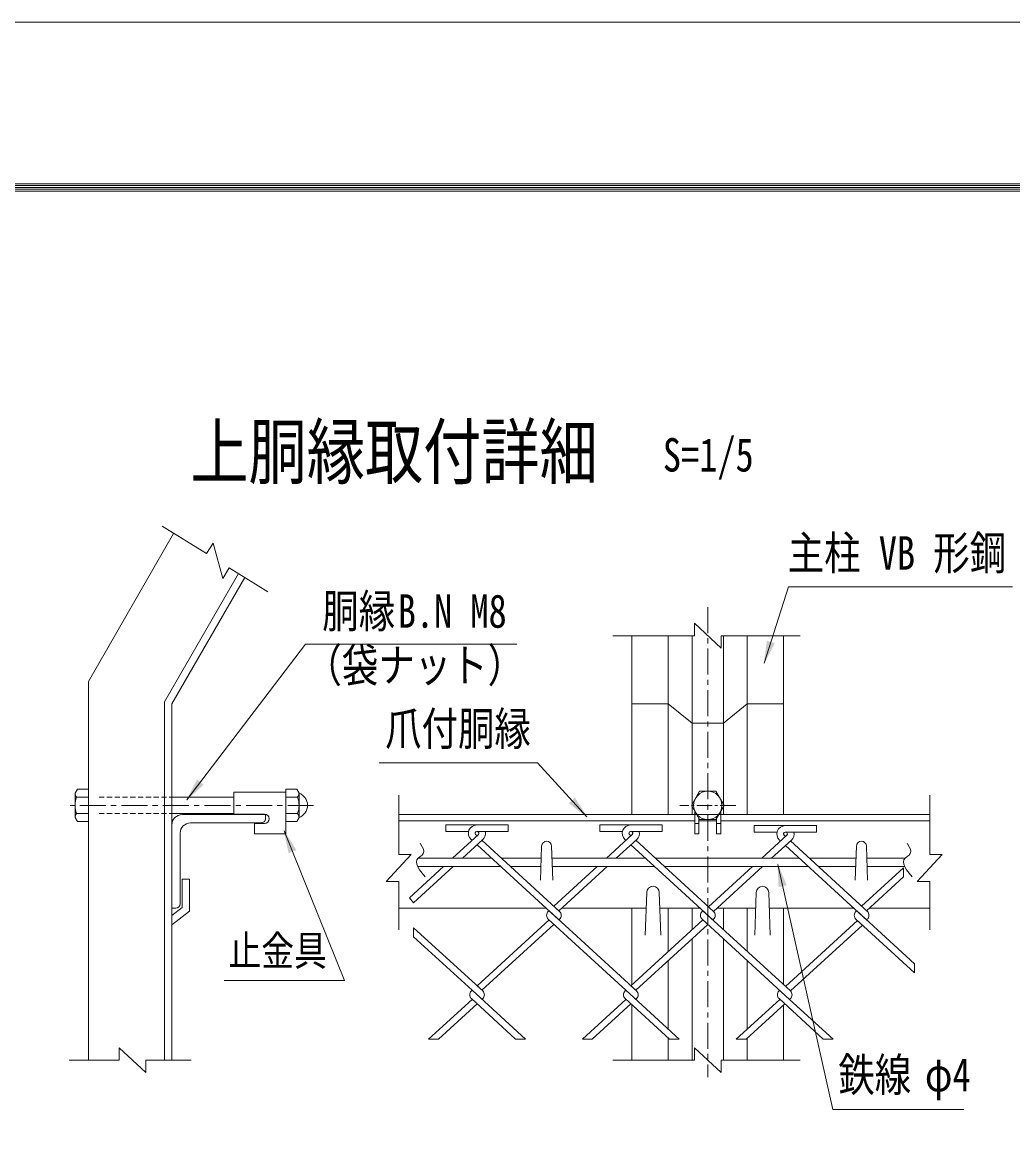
# Model space of a CAD drawing. Units: millimetres, scale not verified, with parts at other scales. Extents: x -4455 to 4455, y -3150 to 3150.
# Drawn here: x 1577 to 3007, y 1556 to 3150 of the extents above; entities that cross this region are included whole.
import ezdxf
from ezdxf.enums import TextEntityAlignment as Align

# ---------------------------------------------------------------- set-up
doc = ezdxf.new("R2010")
doc.units = ezdxf.units.MM
doc.header["$LTSCALE"] = 30
for name, pattern in [('USER1', [2, 1.25, -0.25, 0.25, -0.25]), ('USER4', [1.125, 0.75, -0.125, 0.125, -0.125]), ('USER5', [0.375, 0.25, -0.125])]:
    doc.linetypes.add(name, pattern=pattern)
for name, color, linetype, lineweight in [('0-0_D-STR-TXT', 3, 'Continuous', 13), ('0-1_D-STR2', 2, 'Continuous', 13), ('0-2_D-STR1', 1, 'Continuous', 18), ('0-3_D-STR-DIM', 4, 'Continuous', 13), ('0-4_D-BMK', 2, 'USER4', 13), ('0-6_D-STR3', 3, 'Continuous', 13), ('0-C_7詳細', 3, 'Continuous', 18), ('1-1_D-TTL', 7, 'Continuous', 9)]:
    doc.layers.add(name, color=color, linetype=linetype, lineweight=lineweight)
doc.layers.add('0-8_D-TTL-TXT', color=7, linetype='Continuous')
doc.styles.add('ＭＳ ゴシック', font='')
doc.styles.get('ＭＳ ゴシック').set_extended_font_data('MS Gothic')

msp = doc.modelspace()

# ---------------------------------------------------------------- linework, layer by layer
at = {"layer": '0-0_D-STR-TXT'}
for points in [[(3006.5, 2335.09), (2683.31, 2335.09), (2647.79, 2224.89)], [(2290.99, 2252.65), (1986.19, 2252.65), (1814.74, 2027.75)], [(2935.93, 1581.15), (2746.85, 1581.15), (2667.64, 1934.63)]]:
    msp.add_lwpolyline(points, dxfattribs=at)
at = {"layer": '0-0_D-STR-TXT', "color": 7, "lineweight": 9}
for points in [[(2092.29, 2081.2), (2321.05, 2081.2), (2392.18, 2003.19)], [(1868.69, 1767.11), (2042.26, 1767.11), (1955.23, 1982.94)]]:
    msp.add_lwpolyline(points, dxfattribs=at)
at = {"layer": '0-0_D-STR-TXT'}
for points in [[(2647.08, 2222.7), (2651.97, 2257.37), (2663.37, 2253.7)], [(1813.34, 2025.92), (1829.49, 2056.99), (1839.02, 2049.73)], [(2667.13, 1936.88), (2680.52, 1904.52), (2668.83, 1901.9)]]:
    msp.add_solid(points, dxfattribs=at)
at = {"layer": '0-0_D-STR-TXT', "color": 7}
for points in [[(2393.73, 2001.49), (2366.05, 2022.95), (2374.91, 2031.02)], [(1954.37, 1985.07), (1972.83, 1955.32), (1961.72, 1950.83)]]:
    msp.add_solid(points, dxfattribs=at)
at = {"layer": '0-1_D-STR2', "color": 7, "lineweight": 9}
for p, q in [((2147.85, 1931.55), (2267.8, 1931.55)), ((2148.39, 1943.55), (2254.71, 1943.55)), ((2268.92, 1943.55), (2326.19, 1943.55)), ((2282.01, 1931.55), (2325.75, 1931.55)), ((2341.86, 1943.55), (2476.73, 1943.55)), ((2342.3, 1931.55), (2489.83, 1931.55)), ((2490.94, 1943.55), (2698.76, 1943.55)), ((2504.04, 1931.55), (2711.86, 1931.55)), ((2712.97, 1943.55), (2780.49, 1943.55)), ((2726.07, 1931.55), (2780.06, 1931.55)), ((2796.17, 1943.55), (2851.22, 1943.55)), ((2796.6, 1931.55), (2850.69, 1931.55))]:
    msp.add_line(p, q, dxfattribs=at)
at = {"layer": '0-2_D-STR1'}
for p, q in [((1795.71, 2412), (1672.64, 2198.84)), ((1889.43, 2354.34), (1782.64, 2169.37)), ((1898.38, 2348.84), (1793.14, 2166.55)), ((2457.11, 2264.75), (2457.11, 2006.55)), ((2509.61, 2264.75), (2509.61, 2006.55)), ((2544.11, 2264.75), (2544.11, 2006.55)), ((2589.11, 2264.75), (2589.11, 2006.55)), ((2623.61, 2264.75), (2623.61, 2006.55)), ((2676.11, 2264.75), (2676.11, 2006.55)), ((1672.64, 2198.84), (1672.64, 1652.12)), ((1782.64, 2169.37), (1782.64, 1652.12)), ((1793.14, 2166.55), (1793.14, 1652.12)), ((1808.14, 2006.55), (1928.14, 2006.55)), ((1820.14, 1994.55), (1922.14, 1994.55)), ((1928.14, 2006.55), (1928.14, 2000.55)), ((2120.53, 2006.55), (2547.86, 2006.55)), ((2120.53, 1997.55), (2547.86, 1997.55)), ((2701.61, 2006.55), (2431.61, 2006.55)), ((2553.86, 1997.55), (2579.36, 1997.55)), ((2585.36, 2006.55), (2886.94, 2006.55)), ((2585.36, 1997.55), (2886.94, 1997.55)), ((1793.14, 1871.55), (1793.14, 1991.55)), ((1805.14, 1877.55), (1805.14, 1979.55)), ((1807.97, 1913.36), (1807.97, 1872.36)), ((1818.47, 1913.36), (1807.97, 1913.36)), ((1818.47, 1913.36), (1818.47, 1867.2)), ((1793.14, 1860.9), (1807.97, 1872.36)), ((1793.14, 1871.55), (1799.14, 1871.55)), ((1793.14, 1847.63), (1818.47, 1867.2)), ((2120.53, 1871.55), (2333.28, 1871.55)), ((2355.88, 1871.55), (2477.78, 1871.55)), ((2457.11, 1871.55), (2457.11, 1760.86)), ((2497.43, 1871.55), (2555.31, 1871.55)), ((2509.61, 1871.55), (2509.61, 1808.97)), ((2544.11, 1871.55), (2544.11, 1840.58)), ((2580.05, 1871.55), (2635.78, 1871.55)), ((2589.11, 1871.55), (2589.11, 1840.58)), ((2623.61, 1871.55), (2623.61, 1808.97)), ((2655.43, 1871.55), (2777.34, 1871.55)), ((2676.11, 1871.55), (2676.11, 1760.86)), ((2799.93, 1871.55), (2886.94, 1871.55)), ((2544.11, 1827.56), (2544.11, 1652.12)), ((2589.11, 1827.56), (2589.11, 1652.12)), ((2509.61, 1795.95), (2509.61, 1696.96)), ((2623.61, 1795.95), (2623.61, 1696.96)), ((2457.11, 1732.05), (2457.11, 1652.12)), ((2676.11, 1732.05), (2676.11, 1652.12)), ((2509.61, 1683.94), (2509.61, 1652.12)), ((2623.61, 1683.94), (2623.61, 1652.12))]:
    msp.add_line(p, q, dxfattribs=at)
for centre, radius, start, end in [((1808.14, 1991.55), 15, 90, 180), ((1820.14, 1979.55), 15, 90, 180), ((1922.14, 2000.55), 6, 270, 0), ((1799.14, 1877.55), 6, 270, 0)]:
    msp.add_arc(centre, radius, start, end, dxfattribs=at)
at = {"layer": '0-3_D-STR-DIM'}
for p, q in [((1843.1, 2383.16), (1779.23, 2422.81)), ((1843.1, 2383.16), (1852.59, 2398.45)), ((1866.54, 2347.42), (1852.59, 2398.45)), ((1876.04, 2362.71), (1866.54, 2347.42)), ((1876.04, 2362.71), (1931.49, 2328.28)), ((1716.94, 1652.12), (1716.94, 1670.12)), ((1755.71, 1634.12), (1716.94, 1670.12)), ((2585.99, 1634.12), (2547.22, 1670.12)), ((2547.22, 1652.12), (2547.22, 1670.12)), ((1716.94, 1652.12), (1644.88, 1652.12)), ((1755.71, 1652.12), (1820.98, 1652.12)), ((1755.71, 1652.12), (1755.71, 1634.12)), ((2547.22, 1652.12), (2429.42, 1652.12)), ((2585.99, 1652.12), (2699.93, 1652.12)), ((2585.99, 1652.12), (2585.99, 1634.12))]:
    msp.add_line(p, q, dxfattribs=at)
at = {"layer": '0-4_D-BMK', "linetype": 'USER1'}
for p, q in [((2566.61, 2306.13), (2566.61, 1627.83)), ((1997.82, 2019.91), (1646.57, 2019.91))]:
    msp.add_line(p, q, dxfattribs=at)
at = {"layer": '0-4_D-BMK'}
msp.add_line((2606.9, 2019.91), (2526.26, 2019.91), dxfattribs=at)
at = {"layer": '0-6_D-STR3'}
for p, q in [((1653.44, 2037.67), (1656.77, 2043.43)), ((1656.77, 2043.43), (1672.64, 2043.43)), ((1672.64, 1996.39), (1672.64, 2043.43)), ((1957.57, 1996.39), (1957.57, 2043.43)), ((1973.44, 2043.43), (1957.57, 2043.43)), ((1976.77, 2037.67), (1973.44, 2043.43)), ((1653.44, 2002.15), (1653.44, 2037.67)), ((1655.5, 2031.91), (1672.64, 2031.91)), ((1793.14, 2031.91), (1882.57, 2031.91)), ((1882.57, 2038.87), (1957.57, 2038.87)), ((1882.57, 2038.87), (1882.57, 2007.37)), ((1957.57, 2038.87), (1957.57, 1978.87)), ((1974.71, 2031.91), (1957.57, 2031.91)), ((1976.77, 2002.15), (1976.77, 2037.67)), ((2547.86, 2011.65), (2547.86, 1978.87)), ((2585.36, 2011.65), (2585.36, 1978.87)), ((1653.44, 2002.15), (1656.77, 1996.39)), ((1655.5, 2007.91), (1672.64, 2007.91)), ((1656.77, 1996.39), (1672.64, 1996.39)), ((1793.14, 2007.91), (1882.57, 2007.91)), ((1882.57, 2007.37), (1926.82, 2007.37)), ((1912.57, 1993.87), (1912.57, 1978.87)), ((1912.57, 1993.87), (1926.82, 1993.87)), ((1974.71, 2007.91), (1957.57, 2007.91)), ((1973.44, 1996.39), (1957.57, 1996.39)), ((1976.77, 2002.15), (1973.44, 1996.39)), ((2550.33, 2007.37), (2547.86, 2007.37)), ((2553.86, 1993.87), (2547.86, 1993.87)), ((2553.86, 2001.25), (2553.86, 1978.87)), ((2579.36, 1993.87), (2585.36, 1993.87)), ((2582.89, 2007.37), (2585.36, 2007.37)), ((1912.57, 1978.87), (1957.57, 1978.87)), ((2553.86, 1978.87), (2547.86, 1978.87))]:
    msp.add_line(p, q, dxfattribs=at)
at = {"layer": '0-6_D-STR3', "color": 1, "linetype": 'USER5'}
for p, q in [((1688.14, 2031.91), (1793.14, 2031.91)), ((1688.14, 2007.91), (1793.14, 2007.91))]:
    msp.add_line(p, q, dxfattribs=at)
at = {"layer": '0-6_D-STR3'}
msp.add_lwpolyline([(2543.09, 2019.91), (2554.85, 2040.28), (2578.37, 2040.28), (2590.13, 2019.91), (2578.37, 1999.54), (2554.85, 1999.54)], close=True, dxfattribs=at)
msp.add_lwpolyline([(2579.36, 2001.25), (2579.36, 1978.87), (2585.36, 1978.87)], dxfattribs=at)
msp.add_circle((2566.61, 2019.91), 20.4, dxfattribs=at)
for centre, radius, start, end in [((1662.53, 2037.67), 9.09, 180, 219.3382), ((1689.44, 2019.91), 36, 160.52878, 199.47122), ((1967.68, 2037.67), 9.09, 320.6618, 0), ((1940.77, 2019.91), 36, 340.52878, 19.47122), ((1969.95, 2019.91), 19.02, 291.00774, 68.99226), ((1662.53, 2002.15), 9.09, 140.6618, 180), ((1926.82, 2000.62), 6.75, 270, 90), ((1967.68, 2002.15), 9.09, 0, 39.3382)]:
    msp.add_arc(centre, radius, start, end, dxfattribs=at)
at = {"layer": '0-C_7詳細', "color": 4}
for p, q in [((2585.99, 2246.75), (2547.22, 2282.75)), ((2547.22, 2264.75), (2547.22, 2282.75)), ((2547.22, 2264.75), (2429.42, 2264.75)), ((2585.99, 2264.75), (2699.93, 2264.75)), ((2585.99, 2264.75), (2585.99, 2246.75)), ((2120.53, 1948.99), (2120.53, 2034.57)), ((2886.94, 1948.99), (2886.94, 2034.57)), ((2138.53, 1948.99), (2102.53, 1910.22)), ((2120.53, 1948.99), (2138.53, 1948.99)), ((2120.53, 1910.22), (2102.53, 1910.22)), ((2120.53, 1910.22), (2120.53, 1840.03)), ((2886.94, 1910.22), (2868.94, 1910.22)), ((2886.94, 1910.22), (2886.94, 1840.03))]:
    msp.add_line(p, q, dxfattribs=at)
at = {"layer": '0-C_7詳細', "color": 7, "lineweight": 9}
for p, q in [((2589.11, 2138.42), (2623.61, 2166.55)), ((2623.61, 2166.55), (2676.11, 2166.55)), ((2544.11, 2138.42), (2589.11, 2138.42)), ((2550.8, 2006.55), (2582.42, 2006.55)), ((2226.46, 1969.44), (2225.02, 1970.75)), ((2240.67, 1969.44), (2242.11, 1970.75)), ((2325.03, 1911.73), (2326.83, 1960.93)), ((2343.03, 1911.73), (2341.23, 1960.93)), ((2779.33, 1911.73), (2781.13, 1960.93)), ((2797.33, 1911.73), (2795.53, 1960.93)), ((2476.36, 1832.55), (2478.61, 1894.05)), ((2498.86, 1832.55), (2496.61, 1894.05)), ((2634.36, 1832.55), (2636.61, 1894.05)), ((2656.86, 1832.55), (2654.61, 1894.05)), ((2574.78, 1855.67), (2573.71, 1854.69))]:
    msp.add_line(p, q, dxfattribs=at)
at = {"layer": '0-C_7詳細'}
for p, q in [((2188.56, 1991.6), (2188.56, 1982)), ((2234, 1991.6), (2188.56, 1991.6)), ((2221.37, 1982), (2188.56, 1982)), ((2235.62, 1977.83), (2198.21, 1943.55)), ((2233.56, 1975.95), (2231.51, 1977.83)), ((2233.13, 1991.6), (2278.56, 1991.6)), ((2233.13, 1982), (2278.56, 1982)), ((2234, 1982), (2233.13, 1982)), ((2233.56, 1975.95), (2235.62, 1977.83)), ((2278.56, 1991.6), (2278.56, 1982)), ((2456.03, 1991.6), (2410.59, 1991.6)), ((2410.59, 1991.6), (2410.59, 1982)), ((2443.4, 1982), (2410.59, 1982)), ((2457.65, 1977.83), (2420.24, 1943.55)), ((2455.59, 1975.95), (2453.54, 1977.83)), ((2455.16, 1991.6), (2500.59, 1991.6)), ((2455.16, 1982), (2500.59, 1982)), ((2456.03, 1982), (2455.16, 1982)), ((2500.59, 1991.6), (2500.59, 1982)), ((2633.69, 1990.62), (2633.69, 1981.02)), ((2679.13, 1990.62), (2633.69, 1990.62)), ((2666.5, 1981.02), (2633.69, 1981.02)), ((2678.26, 1990.62), (2723.69, 1990.62)), ((2678.26, 1981.02), (2723.69, 1981.02)), ((2679.13, 1981.02), (2678.26, 1981.02)), ((2723.69, 1990.62), (2723.69, 1981.02)), ((2242.11, 1970.75), (2212.42, 1943.55)), ((2351.68, 1854.69), (2233.56, 1962.93)), ((2352.75, 1866.73), (2240.67, 1969.44)), ((2464.14, 1970.75), (2434.45, 1943.55)), ((2448.49, 1969.44), (2447.05, 1970.75)), ((2573.71, 1854.69), (2455.59, 1962.93)), ((2574.78, 1866.73), (2462.7, 1969.44)), ((2680.75, 1976.85), (2644.41, 1943.55)), ((2687.23, 1969.77), (2658.62, 1943.55)), ((2671.59, 1968.46), (2670.15, 1969.77)), ((2678.69, 1974.97), (2676.63, 1976.85)), ((2796.81, 1853.71), (2678.69, 1961.95)), ((2797.88, 1865.75), (2685.8, 1968.46)), ((2185.12, 1931.55), (2136.01, 1886.55)), ((2407.15, 1931.55), (2344.58, 1874.22)), ((2421.36, 1931.55), (2351.68, 1867.71)), ((2631.32, 1931.55), (2567.68, 1873.24)), ((2645.53, 1931.55), (2574.78, 1866.73)), ((2848.98, 1929.52), (2788.64, 1874.22)), ((2848.98, 1929.52), (2848.98, 1916.5)), ((2848.98, 1916.5), (2795.74, 1867.71)), ((2337.47, 1867.71), (2336.4, 1866.73)), ((2337.47, 1867.71), (2336.4, 1866.73)), ((2463.77, 1751.98), (2337.47, 1867.71)), ((2352.75, 1866.73), (2344.58, 1874.22)), ((2559.5, 1867.71), (2558.43, 1866.73)), ((2559.5, 1867.71), (2558.43, 1866.73)), ((2685.8, 1751.98), (2559.5, 1867.71)), ((2781.53, 1867.71), (2780.46, 1866.73)), ((2781.53, 1867.71), (2780.46, 1866.73)), ((2865.1, 1791.14), (2781.53, 1867.71)), ((2337.47, 1854.69), (2233.56, 1759.48)), ((2448.49, 1752.97), (2336.4, 1855.67)), ((2352.75, 1855.67), (2351.68, 1854.69)), ((2559.5, 1854.69), (2455.59, 1759.48)), ((2684.73, 1739.94), (2558.43, 1855.67)), ((2782.6, 1853.71), (2678.69, 1758.49)), ((2788.64, 1848.18), (2780.46, 1855.67)), ((2865.1, 1778.12), (2780.46, 1855.67)), ((2796.81, 1855.67), (2795.74, 1854.69)), ((2796.81, 1855.67), (2795.74, 1854.69)), ((2241.74, 1751.98), (2142.11, 1843.28)), ((2142.11, 1830.25), (2142.11, 1843.28)), ((2344.58, 1848.18), (2240.67, 1752.97)), ((2566.61, 1848.18), (2462.7, 1752.97)), ((2789.71, 1847.2), (2685.8, 1751.98)), ((2226.46, 1752.97), (2142.11, 1830.25)), ((2865.1, 1791.14), (2865.1, 1778.12)), ((2241.74, 1751.98), (2233.56, 1759.48)), ((2463.77, 1751.98), (2455.59, 1759.48)), ((2226.46, 1739.94), (2163.66, 1682.4)), ((2226.46, 1752.97), (2225.39, 1751.98)), ((2226.46, 1752.97), (2225.39, 1751.98)), ((2289.26, 1682.4), (2225.39, 1740.93)), ((2303.47, 1682.4), (2226.46, 1752.97)), ((2241.74, 1740.92), (2240.67, 1739.94)), ((2448.49, 1739.94), (2385.69, 1682.4)), ((2448.49, 1752.97), (2447.42, 1751.98)), ((2448.49, 1752.97), (2447.42, 1751.98)), ((2511.29, 1682.4), (2447.42, 1740.93)), ((2525.5, 1682.4), (2448.49, 1752.97)), ((2463.77, 1740.92), (2462.7, 1739.94)), ((2670.52, 1739.94), (2607.72, 1682.4)), ((2670.52, 1752.97), (2669.45, 1751.98)), ((2670.52, 1752.97), (2669.45, 1751.98)), ((2677.62, 1733.43), (2669.45, 1740.93)), ((2733.31, 1682.4), (2669.45, 1740.92)), ((2685.8, 1740.92), (2684.73, 1739.94)), ((2685.8, 1740.92), (2684.73, 1739.94)), ((2747.52, 1682.4), (2684.73, 1739.94)), ((2233.56, 1733.43), (2177.87, 1682.4)), ((2455.59, 1733.43), (2399.9, 1682.4)), ((2677.62, 1733.43), (2621.93, 1682.4)), ((2177.87, 1682.4), (2163.66, 1682.4)), ((2303.47, 1682.4), (2289.26, 1682.4)), ((2399.9, 1682.4), (2385.69, 1682.4)), ((2525.5, 1682.4), (2511.29, 1682.4)), ((2621.93, 1682.4), (2607.72, 1682.4)), ((2747.52, 1682.4), (2733.31, 1682.4))]:
    msp.add_line(p, q, dxfattribs=at)
at = {"layer": '0-C_7詳細', "color": 7, "lineweight": 9}
msp.add_lwpolyline([(2544.11, 2138.42), (2509.61, 2166.55), (2457.11, 2166.55)], dxfattribs=at)
at = {"layer": '0-C_7詳細', "color": 4}
for points in [[(2151.59, 1964.82), (2151.9, 1964.44), (2154.56, 1960.24), (2156.13, 1956.48), (2156.6, 1953.16), (2155.97, 1950.29), (2154.25, 1947.86), (2151.43, 1945.87), (2148.61, 1943.86), (2146.85, 1941.38), (2146.17, 1938.42), (2146.56, 1934.99), (2148.03, 1931.08), (2150.57, 1926.7), (2154.18, 1921.84), (2158.87, 1916.51)], [(2854.42, 1964.82), (2854.74, 1964.44), (2857.4, 1960.24), (2858.96, 1956.48), (2859.43, 1953.16), (2858.81, 1950.29), (2857.09, 1947.86), (2854.27, 1945.87), (2851.44, 1943.86), (2849.69, 1941.38), (2849.01, 1938.42), (2849.4, 1934.99), (2850.87, 1931.08), (2853.41, 1926.7), (2857.02, 1921.84), (2861.71, 1916.51)], [(2886.94, 1948.99), (2904.94, 1948.99), (2868.94, 1910.22)]]:
    msp.add_lwpolyline(points, dxfattribs=at)
at = {"layer": '0-C_7詳細'}
msp.add_lwpolyline([(2199.33, 1931.55), (2142.11, 1879.13), (2136.01, 1886.55)], dxfattribs=at)
for centre, radius, start, end in [((2233.13, 1979.6), 12, 90, 227.5), ((2233.13, 1979.6), 2.4, 90, 227.5), ((2234, 1979.6), 2.4, 312.5, 90), ((2234, 1979.6), 12, 312.5, 11.53696), ((2455.16, 1979.6), 12, 90, 227.5), ((2455.16, 1979.6), 2.4, 90, 227.5), ((2456.03, 1979.6), 2.4, 312.5, 90), ((2456.03, 1979.6), 12, 312.5, 11.53696), ((2678.26, 1978.62), 12, 90, 227.5), ((2678.26, 1978.62), 2.4, 90, 227.5), ((2679.13, 1978.62), 2.4, 312.5, 90), ((2679.13, 1978.62), 12, 312.5, 11.53696), ((2341.47, 1861.2), 7.5, 132.5, 227.5), ((2347.69, 1861.2), 7.5, 312.5, 47.5), ((2563.5, 1861.2), 7.5, 132.5, 227.5), ((2569.72, 1861.2), 7.5, 312.5, 47.5), ((2785.53, 1861.2), 7.5, 132.5, 227.5), ((2791.74, 1861.2), 7.5, 312.5, 47.5), ((2230.46, 1746.45), 7.5, 132.5, 227.5), ((2236.67, 1746.45), 7.5, 312.5, 47.5), ((2452.48, 1746.45), 7.5, 132.5, 227.5), ((2458.7, 1746.45), 7.5, 312.5, 47.5), ((2674.51, 1746.45), 7.5, 132.5, 227.5), ((2680.73, 1746.45), 7.5, 312.5, 47.5)]:
    msp.add_arc(centre, radius, start, end, dxfattribs=at)
at = {"layer": '0-C_7詳細', "color": 7, "lineweight": 9}
for centre, radius in [((2334.03, 1960.93), 7.2), ((2788.33, 1960.93), 7.2), ((2487.61, 1894.05), 9), ((2645.61, 1894.05), 9)]:
    msp.add_arc(centre, radius, 0, 180, dxfattribs=at)
at = {"layer": '1-1_D-TTL', "color": 2, "lineweight": 18}
msp.add_lwpolyline([(-4454.69, 3150.29), (4455.01, 3150.29), (4455.01, -3150.14), (-4454.69, -3150.14)], close=True, dxfattribs=at)
at = {"layer": '1-1_D-TTL'}
for points in [[(-4168.31, 2916.94), (4168.62, 2916.94), (4168.62, -2916.79), (-4168.31, -2916.79)], [(-4165.65, 2914.29), (4165.97, 2914.29), (4165.97, -2914.14), (-4165.65, -2914.14)], [(-4163, 2911.64), (4163.32, 2911.64), (4163.32, -2911.49), (-4163, -2911.49)], [(-4160.35, 2908.98), (4160.67, 2908.98), (4160.67, -2908.84), (-4160.35, -2908.84)], [(-4157.7, 2906.33), (4158.02, 2906.33), (4158.02, -2906.18), (-4157.7, -2906.18)]]:
    msp.add_lwpolyline(points, close=True, dxfattribs=at)

# ---------------------------------------------------------------- texts
at = {"layer": '0-0_D-STR-TXT', "style": 'ＭＳ ゴシック', "width": 0.8}
for s, height, p in [('主柱 VB 形鋼', 48.17, (2682.04, 2345.63)), ('胴縁', 48.17, (2010.28, 2261.82)), ('B.N M8', 48.17, (2119.14, 2261.82)), ('（袋ナット）', 48.17, (1985.99, 2183.57)), ('爪付胴縁', 48.17, (2101.01, 2092.1)), ('止金具', 43.33, (1874.9, 1775.53)), ('鉄線', 48.17, (2755, 1592.61)), ('φ4', 48.17, (2879.92, 1592.61))]:
    msp.add_text(s, height=height, dxfattribs=at).set_placement(p, align=Align.BOTTOM_LEFT)
at = {"layer": '0-8_D-TTL-TXT', "style": 'ＭＳ ゴシック', "width": 0.8}
msp.add_text('上胴縁取付詳細', height=76.98, dxfattribs=at).set_placement((1819.83, 2468.74), align=Align.BOTTOM_LEFT)
at = {"layer": '0-8_D-TTL-TXT', "color": 3, "style": 'ＭＳ ゴシック', "width": 0.8}
msp.add_text('S=1/5', height=48.17, dxfattribs=at).set_placement((2501.76, 2487.2), align=Align.BOTTOM_LEFT)

doc.saveas('drawing.dxf')
